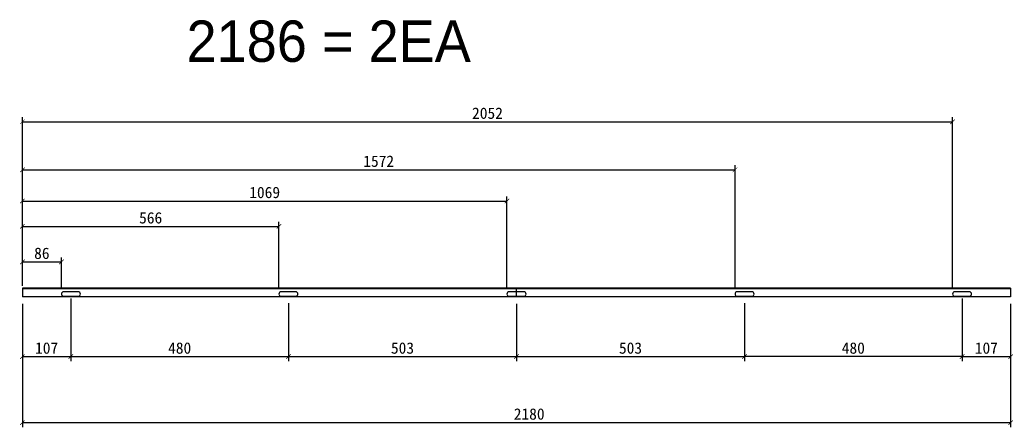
# Model space of a CAD drawing. Header units: millimetres. Extents: x -44117 to 256353, y -2095463 to 65325.
# Drawn here: x 254162 to 256353, y -2095463 to -2094565 of the extents above; entities that cross this region are included whole.
import ezdxf

# ---------------------------------------------------------------- set-up
doc = ezdxf.new("R2010")
doc.units = ezdxf.units.MM
doc.header["$LTSCALE"] = 10
doc.dimstyles.new('ISO-25', dxfattribs={"dimtxt": 2.5, "dimasz": 2.5, "dimexe": 1, "dimexo": 1, "dimtad": 1, "dimtxsty": 'Standard', "dimblk": 'ARCHTICK', "dimcen": 2.5, "dimadec": 0, "dimazin": 0, "dimtfac": 1, "dimtmove": 0, "dimatfit": 3, "dimfxl": 0, "dimarcsym": 0})

# ---------------------------------------------------------------- blocks, each defined once
blk = doc.blocks.new('_ArchTick')
at = {"color": 0, "linetype": 'ByBlock', "const_width": 0.15}
blk.add_lwpolyline([(-0.5, -0.5), (0.5, 0.5)], dxfattribs=at)
blk = doc.blocks.new('*D7114')
at = {"color": 0, "lineweight": -2}
for p, q in [((254167.4, -2095190.5), (254167.4, -2095462.6)), ((256347.4, -2095190.5), (256347.4, -2095462.6)), ((254167.4, -2095452.6), (256347.4, -2095452.6))]:
    blk.add_line(p, q, dxfattribs=at)
at = {"layer": 'Defpoints', "color": 0}
for p in [(254167.4, -2095175.5), (256347.4, -2095175.5), (256347.4, -2095452.6)]:
    blk.add_point(p, dxfattribs=at)
at = {"color": 0, "lineweight": -2, "xscale": 10, "yscale": 10, "zscale": 10, "rotation": 180}
blk.add_blockref('_ArchTick', (254167.4, -2095452.6), dxfattribs=at)
at = {"color": 0, "lineweight": -2, "xscale": 10, "yscale": 10, "zscale": 10}
blk.add_blockref('_ArchTick', (256347.4, -2095452.6), dxfattribs=at)
at = {"color": 0, "insert": (255285.4, -2095433.9), "char_height": 25, "attachment_point": 5}
blk.add_mtext('2180', dxfattribs=at)
blk = doc.blocks.new('*D7115')
at = {"color": 0, "lineweight": -2}
for p, q in [((254274.4, -2095179.1), (254274.4, -2095317.1)), ((254167.4, -2095190.5), (254167.4, -2095317.1)), ((254167.4, -2095307.1), (254274.4, -2095307.1))]:
    blk.add_line(p, q, dxfattribs=at)
at = {"layer": 'Defpoints', "color": 0}
for p in [(254167.4, -2095175.5), (254274.4, -2095164.1), (254274.4, -2095307.1)]:
    blk.add_point(p, dxfattribs=at)
at = {"color": 0, "lineweight": -2, "xscale": 10, "yscale": 10, "zscale": 10, "rotation": 180}
blk.add_blockref('_ArchTick', (254167.4, -2095307.1), dxfattribs=at)
at = {"color": 0, "lineweight": -2, "xscale": 10, "yscale": 10, "zscale": 10}
blk.add_blockref('_ArchTick', (254274.4, -2095307.1), dxfattribs=at)
at = {"color": 0, "insert": (254220.9, -2095288.4), "char_height": 25, "attachment_point": 5}
blk.add_mtext('107', dxfattribs=at)
blk = doc.blocks.new('*D7116')
at = {"color": 0, "lineweight": -2}
for p, q in [((256240.4, -2095179.1), (256240.4, -2095317.1)), ((256347.4, -2095190.5), (256347.4, -2095317.1)), ((256240.4, -2095307.1), (256347.4, -2095307.1))]:
    blk.add_line(p, q, dxfattribs=at)
at = {"layer": 'Defpoints', "color": 0}
for p in [(256240.4, -2095164.1), (256347.4, -2095175.5), (256347.4, -2095307.1)]:
    blk.add_point(p, dxfattribs=at)
at = {"color": 0, "lineweight": -2, "xscale": 10, "yscale": 10, "zscale": 10, "rotation": 180}
blk.add_blockref('_ArchTick', (256240.4, -2095307.1), dxfattribs=at)
at = {"color": 0, "lineweight": -2, "xscale": 10, "yscale": 10, "zscale": 10}
blk.add_blockref('_ArchTick', (256347.4, -2095307.1), dxfattribs=at)
at = {"color": 0, "insert": (256293.9, -2095288.4), "char_height": 25, "attachment_point": 5}
blk.add_mtext('107', dxfattribs=at)
blk = doc.blocks.new('*D7117')
at = {"color": 0, "lineweight": -2}
for p, q in [((254274.4, -2095189.1), (254274.4, -2095317.1)), ((254754.4, -2095189.1), (254754.4, -2095317.1)), ((254274.4, -2095307.1), (254754.4, -2095307.1))]:
    blk.add_line(p, q, dxfattribs=at)
at = {"layer": 'Defpoints', "color": 0}
for p in [(254274.4, -2095174.1), (254754.4, -2095174.1), (254754.4, -2095307.1)]:
    blk.add_point(p, dxfattribs=at)
at = {"color": 0, "lineweight": -2, "xscale": 10, "yscale": 10, "zscale": 10, "rotation": 180}
blk.add_blockref('_ArchTick', (254274.4, -2095307.1), dxfattribs=at)
at = {"color": 0, "lineweight": -2, "xscale": 10, "yscale": 10, "zscale": 10}
blk.add_blockref('_ArchTick', (254754.4, -2095307.1), dxfattribs=at)
at = {"color": 0, "insert": (254514.4, -2095288.4), "char_height": 25, "attachment_point": 5}
blk.add_mtext('480', dxfattribs=at)
blk = doc.blocks.new('*D7118')
at = {"color": 0, "lineweight": -2}
for p, q in [((255760.4, -2095189.1), (255760.4, -2095317.1)), ((256240.4, -2095189.1), (256240.4, -2095317.1)), ((256240.4, -2095307.1), (255760.4, -2095307.1))]:
    blk.add_line(p, q, dxfattribs=at)
at = {"layer": 'Defpoints', "color": 0}
for p in [(255760.4, -2095174.1), (256240.4, -2095174.1), (255760.4, -2095307.1)]:
    blk.add_point(p, dxfattribs=at)
at = {"color": 0, "lineweight": -2, "xscale": 10, "yscale": 10, "zscale": 10, "rotation": 180}
blk.add_blockref('_ArchTick', (255760.4, -2095307.1), dxfattribs=at)
at = {"color": 0, "lineweight": -2, "xscale": 10, "yscale": 10, "zscale": 10}
blk.add_blockref('_ArchTick', (256240.4, -2095307.1), dxfattribs=at)
at = {"color": 0, "insert": (256000.4, -2095288.4), "char_height": 25, "attachment_point": 5}
blk.add_mtext('480', dxfattribs=at)
blk = doc.blocks.new('*D7119')
at = {"color": 0, "lineweight": -2}
for p, q in [((254167.4, -2095142.9), (254167.4, -2095088.2)), ((254253.4, -2095154.1), (254253.4, -2095088.2)), ((254167.4, -2095098.2), (254253.4, -2095098.2))]:
    blk.add_line(p, q, dxfattribs=at)
at = {"layer": 'Defpoints', "color": 0}
for p in [(254253.4, -2095098.2), (254167.4, -2095157.9), (254253.4, -2095169.1)]:
    blk.add_point(p, dxfattribs=at)
at = {"color": 0, "lineweight": -2, "xscale": 10, "yscale": 10, "zscale": 10, "rotation": 180}
blk.add_blockref('_ArchTick', (254167.4, -2095098.2), dxfattribs=at)
at = {"color": 0, "lineweight": -2, "xscale": 10, "yscale": 10, "zscale": 10}
blk.add_blockref('_ArchTick', (254253.4, -2095098.2), dxfattribs=at)
at = {"color": 0, "insert": (254210.4, -2095079.4), "char_height": 25, "attachment_point": 5}
blk.add_mtext('86', dxfattribs=at)
blk = doc.blocks.new('*D7120')
at = {"color": 0, "lineweight": -2}
for p, q in [((254167.4, -2095142.9), (254167.4, -2095010)), ((254167.4, -2095020), (254733.4, -2095020)), ((254733.4, -2095154.1), (254733.4, -2095010))]:
    blk.add_line(p, q, dxfattribs=at)
at = {"layer": 'Defpoints', "color": 0}
for p in [(254733.4, -2095020), (254167.4, -2095157.9), (254733.4, -2095169.1)]:
    blk.add_point(p, dxfattribs=at)
at = {"color": 0, "lineweight": -2, "xscale": 10, "yscale": 10, "zscale": 10, "rotation": 180}
blk.add_blockref('_ArchTick', (254167.4, -2095020), dxfattribs=at)
at = {"color": 0, "lineweight": -2, "xscale": 10, "yscale": 10, "zscale": 10}
blk.add_blockref('_ArchTick', (254733.4, -2095020), dxfattribs=at)
at = {"color": 0, "insert": (254450.4, -2095001.2), "char_height": 25, "attachment_point": 5}
blk.add_mtext('566', dxfattribs=at)
blk = doc.blocks.new('*D7121')
at = {"color": 0, "lineweight": -2}
for p, q in [((254167.4, -2095151), (254167.4, -2094885.2)), ((254167.4, -2094895.2), (255739.4, -2094895.2)), ((255739.4, -2095154.1), (255739.4, -2094885.2))]:
    blk.add_line(p, q, dxfattribs=at)
at = {"layer": 'Defpoints', "color": 0}
for p in [(255739.4, -2094895.2), (254167.4, -2095166), (255739.4, -2095169.1)]:
    blk.add_point(p, dxfattribs=at)
at = {"color": 0, "lineweight": -2, "xscale": 10, "yscale": 10, "zscale": 10, "rotation": 180}
blk.add_blockref('_ArchTick', (254167.4, -2094895.2), dxfattribs=at)
at = {"color": 0, "lineweight": -2, "xscale": 10, "yscale": 10, "zscale": 10}
blk.add_blockref('_ArchTick', (255739.4, -2094895.2), dxfattribs=at)
at = {"color": 0, "insert": (254953.4, -2094876.4), "char_height": 25, "attachment_point": 5}
blk.add_mtext('1572', dxfattribs=at)
blk = doc.blocks.new('*D7122')
at = {"color": 0, "lineweight": -2}
for p, q in [((254167.4, -2095151), (254167.4, -2094779.3)), ((254167.4, -2094789.3), (256219.4, -2094789.3)), ((256219.4, -2095154.1), (256219.4, -2094779.3))]:
    blk.add_line(p, q, dxfattribs=at)
at = {"layer": 'Defpoints', "color": 0}
for p in [(256219.4, -2094789.3), (254167.4, -2095166), (256219.4, -2095169.1)]:
    blk.add_point(p, dxfattribs=at)
at = {"color": 0, "lineweight": -2, "xscale": 10, "yscale": 10, "zscale": 10, "rotation": 180}
blk.add_blockref('_ArchTick', (254167.4, -2094789.3), dxfattribs=at)
at = {"color": 0, "lineweight": -2, "xscale": 10, "yscale": 10, "zscale": 10}
blk.add_blockref('_ArchTick', (256219.4, -2094789.3), dxfattribs=at)
at = {"color": 0, "insert": (255193.4, -2094770.5), "char_height": 25, "attachment_point": 5}
blk.add_mtext('2052', dxfattribs=at)
blk = doc.blocks.new('*D7123')
at = {"color": 0, "lineweight": -2}
for p, q in [((254754.4, -2095189.1), (254754.4, -2095317.1)), ((255257.4, -2095190.5), (255257.4, -2095317.1)), ((254754.4, -2095307.1), (255257.4, -2095307.1))]:
    blk.add_line(p, q, dxfattribs=at)
at = {"layer": 'Defpoints', "color": 0}
for p in [(254754.4, -2095174.1), (255257.4, -2095175.5), (255257.4, -2095307.1)]:
    blk.add_point(p, dxfattribs=at)
at = {"color": 0, "lineweight": -2, "xscale": 10, "yscale": 10, "zscale": 10, "rotation": 180}
blk.add_blockref('_ArchTick', (254754.4, -2095307.1), dxfattribs=at)
at = {"color": 0, "lineweight": -2, "xscale": 10, "yscale": 10, "zscale": 10}
blk.add_blockref('_ArchTick', (255257.4, -2095307.1), dxfattribs=at)
at = {"color": 0, "insert": (255005.9, -2095288.4), "char_height": 25, "attachment_point": 5}
blk.add_mtext('503', dxfattribs=at)
blk = doc.blocks.new('*D7124')
at = {"color": 0, "lineweight": -2}
for p, q in [((255257.4, -2095190.5), (255257.4, -2095317.1)), ((255760.4, -2095189.1), (255760.4, -2095317.1)), ((255257.4, -2095307.1), (255760.4, -2095307.1))]:
    blk.add_line(p, q, dxfattribs=at)
at = {"layer": 'Defpoints', "color": 0}
for p in [(255257.4, -2095175.5), (255760.4, -2095174.1), (255760.4, -2095307.1)]:
    blk.add_point(p, dxfattribs=at)
at = {"color": 0, "lineweight": -2, "xscale": 10, "yscale": 10, "zscale": 10, "rotation": 180}
blk.add_blockref('_ArchTick', (255257.4, -2095307.1), dxfattribs=at)
at = {"color": 0, "lineweight": -2, "xscale": 10, "yscale": 10, "zscale": 10}
blk.add_blockref('_ArchTick', (255760.4, -2095307.1), dxfattribs=at)
at = {"color": 0, "insert": (255508.9, -2095288.4), "char_height": 25, "attachment_point": 5}
blk.add_mtext('503', dxfattribs=at)
blk = doc.blocks.new('*D7125')
at = {"color": 0, "lineweight": -2}
for p, q in [((254167.4, -2095151), (254167.4, -2094954)), ((254167.4, -2094964), (255236.4, -2094964)), ((255236.4, -2095154.1), (255236.4, -2094954))]:
    blk.add_line(p, q, dxfattribs=at)
at = {"layer": 'Defpoints', "color": 0}
for p in [(255236.4, -2094964), (254167.4, -2095166), (255236.4, -2095169.1)]:
    blk.add_point(p, dxfattribs=at)
at = {"color": 0, "lineweight": -2, "xscale": 10, "yscale": 10, "zscale": 10, "rotation": 180}
blk.add_blockref('_ArchTick', (254167.4, -2094964), dxfattribs=at)
at = {"color": 0, "lineweight": -2, "xscale": 10, "yscale": 10, "zscale": 10}
blk.add_blockref('_ArchTick', (255236.4, -2094964), dxfattribs=at)
at = {"color": 0, "insert": (254701.9, -2094945.3), "char_height": 25, "attachment_point": 5}
blk.add_mtext('1069', dxfattribs=at)

msp = doc.modelspace()

# ---------------------------------------------------------------- linework, layer by layer
at = {"linetype": 'Continuous'}
for p, q in [((256347.40633, -2095156.52387), (254167.40154, -2095156.52387)), ((256347.40633, -2095157.92387), (254167.40154, -2095157.92387)), ((256347.40633, -2095175.52387), (254167.40154, -2095175.52387))]:
    msp.add_line(p, q, dxfattribs=at)
for p, q in [((254167.40154, -2095156.52387), (254167.40154, -2095175.52387)), ((255257.40393, -2095175.52387), (255257.40393, -2095156.52387)), ((256347.40633, -2095156.52387), (256347.40633, -2095175.52387))]:
    msp.add_line(p, q)
at = {"color": 2, "linetype": 'Continuous'}
for points in [[(254253.40174, -2095169.12387), (254253.40174, -2095169.12387, 0.4142135624), (254258.40174, -2095174.12387), (254290.40174, -2095174.12387, 0.4142135624), (254295.40174, -2095169.12387), (254295.40174, -2095169.12387, 0.4142135624), (254290.40174, -2095164.12387), (254258.40174, -2095164.12387, 0.4142135624)], [(254733.40174, -2095169.12387), (254733.40174, -2095169.12387, 0.4142135624), (254738.40174, -2095174.12387), (254770.40174, -2095174.12387, 0.4142135624), (254775.40174, -2095169.12387), (254775.40174, -2095169.12387, 0.4142135624), (254770.40174, -2095164.12387), (254738.40174, -2095164.12387, 0.4142135624)], [(255236.40393, -2095169.12387), (255236.40393, -2095169.12387, 0.4142135624), (255241.40393, -2095174.12387), (255273.40393, -2095174.12387, 0.4142135624), (255278.40393, -2095169.12387), (255278.40393, -2095169.12387, 0.4142135624), (255273.40393, -2095164.12387), (255241.40393, -2095164.12387, 0.4142135624)], [(255739.40174, -2095169.12387), (255739.40174, -2095169.12387, 0.4142135624), (255744.40174, -2095174.12387), (255776.40174, -2095174.12387, 0.4142135624), (255781.40174, -2095169.12387), (255781.40174, -2095169.12387, 0.4142135624), (255776.40174, -2095164.12387), (255744.40174, -2095164.12387, 0.4142135624)], [(256219.40174, -2095169.12387), (256219.40174, -2095169.12387, 0.4142135624), (256224.40174, -2095174.12387), (256256.40174, -2095174.12387, 0.4142135624), (256261.40174, -2095169.12387), (256261.40174, -2095169.12387, 0.4142135624), (256256.40174, -2095164.12387), (256224.40174, -2095164.12387, 0.4142135624)]]:
    msp.add_lwpolyline(points, format="xyb", close=True, dxfattribs=at)

# ---------------------------------------------------------------- texts
at = {"insert": (254529.52773, -2094565.87126), "char_height": 91.2356303, "attachment_point": 1}
msp.add_mtext_dynamic_manual_height_columns('{\\fGulim|b0|i0|c129|p50;2186 = 2EA}', width=2155.3243433, gutter_width=8.14604, heights=[-94.0298], dxfattribs=at)

# ---------------------------------------------------------------- dimensions: what is measured, and where the dimension line sits
for base, p1, p2, picture, middle in [((256219.40174, -2094789.26248), (254167.40154, -2095166.02387), (256219.40174, -2095169.12387), '*D7122', (255193.40164, -2094770.51248)), ((255739.40174, -2094895.19792), (254167.40154, -2095166.02387), (255739.40174, -2095169.12387), '*D7121', (254953.40164, -2094876.44792)), ((255236.40393, -2094964.02368), (254167.40154, -2095166.02387), (255236.40393, -2095169.12387), '*D7125', (254701.90274, -2094945.27368)), ((254733.40174, -2095019.99499), (254167.40154, -2095157.92387), (254733.40174, -2095169.12387), '*D7120', (254450.40164, -2095001.24499)), ((254253.40174, -2095098.19117), (254167.40154, -2095157.92387), (254253.40174, -2095169.12387), '*D7119', (254210.40164, -2095079.44117)), ((254274.40174, -2095307.11346), (254167.40154, -2095175.52387), (254274.40174, -2095164.12387), '*D7115', (254220.90164, -2095288.36346)), ((254754.40174, -2095307.11346), (254274.40174, -2095174.12387), (254754.40174, -2095174.12387), '*D7117', (254514.40174, -2095288.36346)), ((255257.40393, -2095307.11346), (254754.40174, -2095174.12387), (255257.40393, -2095175.52387), '*D7123', (255005.90284, -2095288.36346)), ((255760.40174, -2095307.11346), (255257.40393, -2095175.52387), (255760.40174, -2095174.12387), '*D7124', (255508.90284, -2095288.36346)), ((255760.40174, -2095307.11346), (256240.40174, -2095174.12387), (255760.40174, -2095174.12387), '*D7118', (256000.40174, -2095288.36346)), ((256347.40633, -2095307.11346), (256240.40174, -2095164.12387), (256347.40633, -2095175.52387), '*D7116', (256293.90403, -2095288.36346))]:
    dim = msp.add_linear_dim(base=base, p1=p1, p2=p2, dimstyle='ISO-25', override={"dimscale": 10, "dimasz": 1, "dimexo": 1.5})
    dim.commit()
    dim.dimension.update_dxf_attribs({"geometry": picture, "text_midpoint": middle})
dim = msp.add_linear_dim(base=(256347.40633, -2095452.64689), p1=(254167.40154, -2095175.52387), p2=(256347.40633, -2095175.52387), dimstyle='ISO-25', override={"dimscale": 10, "dimasz": 1, "dimexo": 1.5})
dim.commit()
dim.dimension.update_dxf_attribs({"geometry": '*D7114', "text_midpoint": (255285.40393, -2095452.64689), "dimtype": 160})

doc.saveas('drawing.dxf')
